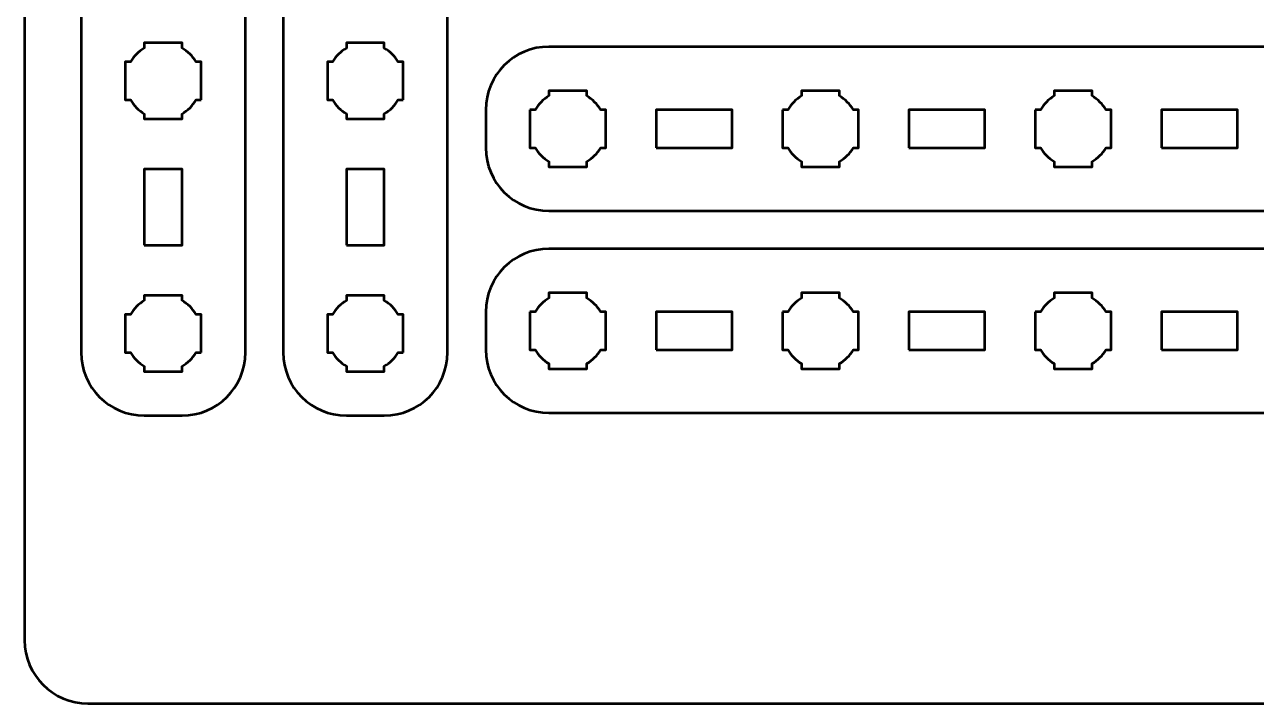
# Model space of a CAD drawing. Header units: centimetres. Extents: x -21 to 0, y -29.7 to 0.
# Drawn here: x -21 to -11.25, y -29.7 to -24.33 of the extents above; entities that cross this region are included whole.
import ezdxf

# ---------------------------------------------------------------- set-up
doc = ezdxf.new("R2010")
doc.units = ezdxf.units.CM
doc.header["$MEASUREMENT"] = 0
doc.layers.add('Layer 1', color=7, linetype='Continuous')

msp = doc.modelspace()

# ---------------------------------------------------------------- linework, layer by layer
at = {"layer": 'Layer 1', "lineweight": 53}
for points in [[(-16, -25.3), (-15.4, -25.3), (-15.4, -25), (-16, -25), (-16, -25.3)], [(-14, -25.3), (-13.4, -25.3), (-13.4, -25), (-14, -25), (-14, -25.3)], [(-12, -25.3), (-11.4, -25.3), (-11.4, -25), (-12, -25), (-12, -25.3)], [(-16, -26.9), (-15.4, -26.9), (-15.4, -26.6), (-16, -26.6), (-16, -26.9)], [(-14, -26.9), (-13.4, -26.9), (-13.4, -26.6), (-14, -26.6), (-14, -26.9)], [(-12, -26.9), (-11.4, -26.9), (-11.4, -26.6), (-12, -26.6), (-12, -26.9)]]:
    msp.add_lwpolyline(points, close=True, dxfattribs=at)
at = {"layer": 'Layer 1', "color": 1, "lineweight": 53}
msp.add_open_spline([(-21.00003, -29.19995), (-21.00003, -29.19995), (-21.00003, -5.29992), (-21.00003, -5.29992), (-21.00003, -5.29992), (-21.00003, -5.21709), (-20.93286, -5.14992), (-20.85003, -5.14992), (-20.85003, -5.14992), (-20.7672, -5.14992), (-20.70003, -5.08275), (-20.70003, -4.99992), (-20.70003, -4.99992), (-20.70003, -4.91709), (-20.7672, -4.84992), (-20.85003, -4.84992), (-20.85003, -4.84992), (-20.93286, -4.84992), (-21.00003, -4.78275), (-21.00003, -4.69992), (-21.00003, -4.69992), (-21.00003, -4.61709), (-20.93286, -4.54992), (-20.85003, -4.54992), (-20.85003, -4.54992), (-20.7672, -4.54992), (-20.70003, -4.48275), (-20.70003, -4.39992), (-20.70003, -4.39992), (-20.70003, -4.31709), (-20.7672, -4.24992), (-20.85003, -4.24992), (-20.85003, -4.24992), (-20.93286, -4.24992), (-21.00003, -4.18275), (-21.00003, -4.09992), (-21.00003, -4.09992), (-21.00003, -4.01709), (-20.93286, -3.94992), (-20.85003, -3.94992), (-20.85003, -3.94992), (-20.7672, -3.94992), (-20.70003, -3.88275), (-20.70003, -3.79992), (-20.70003, -3.79992), (-20.70003, -3.71709), (-20.7672, -3.64992), (-20.85003, -3.64992), (-20.85003, -3.64992), (-20.93286, -3.64992), (-21.00003, -3.58275), (-21.00003, -3.49992), (-21.00003, -3.49992), (-21.00003, -3.41709), (-20.93286, -3.34992), (-20.85003, -3.34992), (-20.85003, -3.34992), (-20.7672, -3.34992), (-20.70003, -3.28275), (-20.70003, -3.19992), (-20.70003, -3.19992), (-20.70003, -3.11709), (-20.7672, -3.04992), (-20.85003, -3.04992), (-20.85003, -3.04992), (-20.93286, -3.04992), (-21.00003, -2.98275), (-21.00003, -2.89992), (-21.00003, -2.89992), (-21.00003, -2.81709), (-20.93286, -2.74992), (-20.85003, -2.74992), (-20.85003, -2.74992), (-20.7672, -2.74992), (-20.70003, -2.68275), (-20.70003, -2.59992), (-20.70003, -2.59992), (-20.70003, -2.51709), (-20.7672, -2.44992), (-20.85003, -2.44992), (-20.85003, -2.44992), (-20.93286, -2.44992), (-21.00003, -2.38275), (-21.00003, -2.29992), (-21.00003, -2.29992), (-21.00003, -2.21709), (-20.93286, -2.14992), (-20.85003, -2.14992), (-20.85003, -2.14992), (-20.7672, -2.14992), (-20.70003, -2.08275), (-20.70003, -1.99992), (-20.70003, -1.99992), (-20.70003, -1.91709), (-20.7672, -1.84992), (-20.85003, -1.84992), (-20.85003, -1.84992), (-20.93286, -1.84992), (-21.00003, -1.78275), (-21.00003, -1.69992), (-21.00003, -1.69992), (-21.00003, -1.61709), (-20.93286, -1.54992), (-20.85003, -1.54992), (-20.85003, -1.54992), (-20.7672, -1.54992), (-20.70003, -1.48275), (-20.70003, -1.39992), (-20.70003, -1.39992), (-20.70003, -1.31709), (-20.7672, -1.24992), (-20.85003, -1.24992), (-20.85003, -1.24992), (-20.93286, -1.24992), (-21.00003, -1.18275), (-21.00003, -1.09992), (-21.00003, -1.09992), (-21.00003, -1.09992), (-21.00003, -0.49992), (-21.00003, -0.49992), (-21.00003, -0.49992), (-21.00003, -0.22295), (-20.77694, 0.00004), (-20.49994, 0.00004), (-20.49994, 0.00004), (-20.49994, 0.00004), (-0.50008, 0.00004), (-0.50008, 0.00004), (-0.50008, 0.00004), (-0.22294, 0.00004), (0.00002, -0.22295), (0.00002, -0.49992), (0.00002, -0.49992), (0.00002, -0.49992), (0.00002, -29.19995), (0.00002, -29.19995), (0.00002, -29.19995), (0.00002, -29.47695), (-0.22294, -29.70004), (-0.50008, -29.70004), (-0.50008, -29.70004), (-0.50008, -29.70004), (-20.49994, -29.70004), (-20.49994, -29.70004), (-20.49994, -29.70004), (-20.77694, -29.70004), (-21.00003, -29.47695), (-21.00003, -29.19995)], degree=3, knots=[0, 0, 0, 0, 0.027027, 0.027027, 0.027027, 0.027027, 0.0540541, 0.0540541, 0.0540541, 0.0540541, 0.0810811, 0.0810811, 0.0810811, 0.0810811, 0.1081081, 0.1081081, 0.1081081, 0.1081081, 0.1351351, 0.1351351, 0.1351351, 0.1351351, 0.1621622, 0.1621622, 0.1621622, 0.1621622, 0.1891892, 0.1891892, 0.1891892, 0.1891892, 0.2162162, 0.2162162, 0.2162162, 0.2162162, 0.2432432, 0.2432432, 0.2432432, 0.2432432, 0.2702703, 0.2702703, 0.2702703, 0.2702703, 0.2972973, 0.2972973, 0.2972973, 0.2972973, 0.3243243, 0.3243243, 0.3243243, 0.3243243, 0.3513514, 0.3513514, 0.3513514, 0.3513514, 0.3783784, 0.3783784, 0.3783784, 0.3783784, 0.4054054, 0.4054054, 0.4054054, 0.4054054, 0.4324324, 0.4324324, 0.4324324, 0.4324324, 0.4594595, 0.4594595, 0.4594595, 0.4594595, 0.4864865, 0.4864865, 0.4864865, 0.4864865, 0.5135135, 0.5135135, 0.5135135, 0.5135135, 0.5405405, 0.5405405, 0.5405405, 0.5405405, 0.5675676, 0.5675676, 0.5675676, 0.5675676, 0.5945946, 0.5945946, 0.5945946, 0.5945946, 0.6216216, 0.6216216, 0.6216216, 0.6216216, 0.6486486, 0.6486486, 0.6486486, 0.6486486, 0.6756757, 0.6756757, 0.6756757, 0.6756757, 0.7027027, 0.7027027, 0.7027027, 0.7027027, 0.7297297, 0.7297297, 0.7297297, 0.7297297, 0.7567568, 0.7567568, 0.7567568, 0.7567568, 0.7837838, 0.7837838, 0.7837838, 0.7837838, 0.8108108, 0.8108108, 0.8108108, 0.8108108, 0.8378378, 0.8378378, 0.8378378, 0.8378378, 0.8648649, 0.8648649, 0.8648649, 0.8648649, 0.8918919, 0.8918919, 0.8918919, 0.8918919, 0.9189189, 0.9189189, 0.9189189, 0.9189189, 0.9459459, 0.9459459, 0.9459459, 0.9459459, 0.972973, 0.972973, 0.972973, 0.972973, 1, 1, 1, 1], dxfattribs=at)
at = {"layer": 'Layer 1', "color": 3, "lineweight": 53}
for points in [[(-20.55301, -26.92062), (-20.55301, -26.92062), (-20.55301, -16.62064), (-20.55301, -16.62064), (-20.55301, -16.62064), (-20.55301, -16.34364), (-20.32992, -16.12068), (-20.05292, -16.12068), (-20.05292, -16.12068), (-20.05292, -16.12068), (-19.75291, -16.12068), (-19.75291, -16.12068), (-19.75291, -16.12068), (-19.47595, -16.12068), (-19.25299, -16.34364), (-19.25299, -16.62064), (-19.25299, -16.62064), (-19.25299, -16.62064), (-19.25299, -26.92062), (-19.25299, -26.92062), (-19.25299, -26.92062), (-19.25299, -27.19762), (-19.47595, -27.42072), (-19.75291, -27.42072), (-19.75291, -27.42072), (-19.75291, -27.42072), (-20.05292, -27.42072), (-20.05292, -27.42072), (-20.05292, -27.42072), (-20.32992, -27.42072), (-20.55301, -27.19762), (-20.55301, -26.92062)], [(-18.95301, -26.92062), (-18.95301, -26.92062), (-18.95301, -16.62064), (-18.95301, -16.62064), (-18.95301, -16.62064), (-18.95301, -16.34364), (-18.72992, -16.12068), (-18.45292, -16.12068), (-18.45292, -16.12068), (-18.45292, -16.12068), (-18.15291, -16.12068), (-18.15291, -16.12068), (-18.15291, -16.12068), (-17.87595, -16.12068), (-17.65299, -16.34364), (-17.65299, -16.62064), (-17.65299, -16.62064), (-17.65299, -16.62064), (-17.65299, -26.92062), (-17.65299, -26.92062), (-17.65299, -26.92062), (-17.65299, -27.19762), (-17.87595, -27.42072), (-18.15291, -27.42072), (-18.15291, -27.42072), (-18.15291, -27.42072), (-18.45292, -27.42072), (-18.45292, -27.42072), (-18.45292, -27.42072), (-18.72992, -27.42072), (-18.95301, -27.19762), (-18.95301, -26.92062)], [(-17.35, -25.3), (-17.35, -25.3), (-17.35, -25), (-17.35, -25), (-17.35, -25), (-17.35, -24.72391), (-17.12609, -24.5), (-16.85, -24.5), (-16.85, -24.5), (-16.85, -24.5), (-4.55, -24.5), (-4.55, -24.5), (-4.55, -24.5), (-4.27391, -24.5), (-4.05, -24.72391), (-4.05, -25), (-4.05, -25), (-4.05, -25), (-4.05, -25.3), (-4.05, -25.3), (-4.05, -25.3), (-4.05, -25.57609), (-4.27391, -25.8), (-4.55, -25.8), (-4.55, -25.8), (-4.55, -25.8), (-16.85, -25.8), (-16.85, -25.8), (-16.85, -25.8), (-17.12609, -25.8), (-17.35, -25.57609), (-17.35, -25.3)], [(-17.35, -26.9), (-17.35, -26.9), (-17.35, -26.6), (-17.35, -26.6), (-17.35, -26.6), (-17.35, -26.32391), (-17.12609, -26.1), (-16.85, -26.1), (-16.85, -26.1), (-16.85, -26.1), (-4.55, -26.1), (-4.55, -26.1), (-4.55, -26.1), (-4.27391, -26.1), (-4.05, -26.32391), (-4.05, -26.6), (-4.05, -26.6), (-4.05, -26.6), (-4.05, -26.9), (-4.05, -26.9), (-4.05, -26.9), (-4.05, -27.17609), (-4.27391, -27.4), (-4.55, -27.4), (-4.55, -27.4), (-4.55, -27.4), (-16.85, -27.4), (-16.85, -27.4), (-16.85, -27.4), (-17.12609, -27.4), (-17.35, -27.17609), (-17.35, -26.9)]]:
    msp.add_open_spline(points, degree=3, knots=[0, 0, 0, 0, 0.125, 0.125, 0.125, 0.125, 0.25, 0.25, 0.25, 0.25, 0.375, 0.375, 0.375, 0.375, 0.5, 0.5, 0.5, 0.5, 0.625, 0.625, 0.625, 0.625, 0.75, 0.75, 0.75, 0.75, 0.875, 0.875, 0.875, 0.875, 1, 1, 1, 1], dxfattribs=at)
at = {"layer": 'Layer 1', "lineweight": 53}
for points, knots in [([(-19.60298, -24.92069), (-19.60298, -24.92069), (-19.64309, -24.92069), (-19.64309, -24.92069), (-19.64309, -24.92069), (-19.66941, -24.96616), (-19.70744, -25.00419), (-19.75291, -25.03051), (-19.75291, -25.03051), (-19.75291, -25.03051), (-19.75291, -25.07062), (-19.75291, -25.07062), (-19.75291, -25.07062), (-19.75291, -25.07062), (-19.90299, -25.07062), (-19.90299, -25.07062), (-19.90299, -25.07062), (-19.90299, -25.07062), (-20.05292, -25.07062), (-20.05292, -25.07062), (-20.05292, -25.07062), (-20.05292, -25.07062), (-20.05292, -25.03051), (-20.05292, -25.03051), (-20.05292, -25.03051), (-20.09853, -25.00419), (-20.13645, -24.96616), (-20.16277, -24.92069), (-20.16277, -24.92069), (-20.16277, -24.92069), (-20.20299, -24.92069), (-20.20299, -24.92069), (-20.20299, -24.92069), (-20.20299, -24.92069), (-20.20299, -24.77062), (-20.20299, -24.77062), (-20.20299, -24.77062), (-20.20299, -24.77062), (-20.20299, -24.62069), (-20.20299, -24.62069), (-20.20299, -24.62069), (-20.20299, -24.62069), (-20.16277, -24.62069), (-20.16277, -24.62069), (-20.16277, -24.62069), (-20.13645, -24.57521), (-20.09853, -24.53718), (-20.05292, -24.51087), (-20.05292, -24.51087), (-20.05292, -24.51087), (-20.05292, -24.47061), (-20.05292, -24.47061), (-20.05292, -24.47061), (-20.05292, -24.47061), (-19.90299, -24.47061), (-19.90299, -24.47061), (-19.90299, -24.47061), (-19.90299, -24.47061), (-19.75291, -24.47061), (-19.75291, -24.47061), (-19.75291, -24.47061), (-19.75291, -24.47061), (-19.75291, -24.51087), (-19.75291, -24.51087), (-19.75291, -24.51087), (-19.70744, -24.53718), (-19.66941, -24.57521), (-19.64309, -24.62069), (-19.64309, -24.62069), (-19.64309, -24.62069), (-19.60298, -24.62069), (-19.60298, -24.62069), (-19.60298, -24.62069), (-19.60298, -24.62069), (-19.60298, -24.77062), (-19.60298, -24.77062), (-19.60298, -24.77062), (-19.60298, -24.77062), (-19.60298, -24.92069), (-19.60298, -24.92069)], [0, 0, 0, 0, 0.05, 0.05, 0.05, 0.05, 0.1, 0.1, 0.1, 0.1, 0.15, 0.15, 0.15, 0.15, 0.2, 0.2, 0.2, 0.2, 0.25, 0.25, 0.25, 0.25, 0.3, 0.3, 0.3, 0.3, 0.35, 0.35, 0.35, 0.35, 0.4, 0.4, 0.4, 0.4, 0.45, 0.45, 0.45, 0.45, 0.5, 0.5, 0.5, 0.5, 0.55, 0.55, 0.55, 0.55, 0.6, 0.6, 0.6, 0.6, 0.65, 0.65, 0.65, 0.65, 0.7, 0.7, 0.7, 0.7, 0.75, 0.75, 0.75, 0.75, 0.8, 0.8, 0.8, 0.8, 0.85, 0.85, 0.85, 0.85, 0.9, 0.9, 0.9, 0.9, 0.95, 0.95, 0.95, 0.95, 1, 1, 1, 1]), ([(-18.00298, -24.92069), (-18.00298, -24.92069), (-18.04309, -24.92069), (-18.04309, -24.92069), (-18.04309, -24.92069), (-18.06941, -24.96616), (-18.10744, -25.00419), (-18.15291, -25.03051), (-18.15291, -25.03051), (-18.15291, -25.03051), (-18.15291, -25.07062), (-18.15291, -25.07062), (-18.15291, -25.07062), (-18.15291, -25.07062), (-18.30299, -25.07062), (-18.30299, -25.07062), (-18.30299, -25.07062), (-18.30299, -25.07062), (-18.45292, -25.07062), (-18.45292, -25.07062), (-18.45292, -25.07062), (-18.45292, -25.07062), (-18.45292, -25.03051), (-18.45292, -25.03051), (-18.45292, -25.03051), (-18.49853, -25.00419), (-18.53645, -24.96616), (-18.56277, -24.92069), (-18.56277, -24.92069), (-18.56277, -24.92069), (-18.60299, -24.92069), (-18.60299, -24.92069), (-18.60299, -24.92069), (-18.60299, -24.92069), (-18.60299, -24.77062), (-18.60299, -24.77062), (-18.60299, -24.77062), (-18.60299, -24.77062), (-18.60299, -24.62069), (-18.60299, -24.62069), (-18.60299, -24.62069), (-18.60299, -24.62069), (-18.56277, -24.62069), (-18.56277, -24.62069), (-18.56277, -24.62069), (-18.53645, -24.57521), (-18.49853, -24.53718), (-18.45292, -24.51087), (-18.45292, -24.51087), (-18.45292, -24.51087), (-18.45292, -24.47061), (-18.45292, -24.47061), (-18.45292, -24.47061), (-18.45292, -24.47061), (-18.30299, -24.47061), (-18.30299, -24.47061), (-18.30299, -24.47061), (-18.30299, -24.47061), (-18.15291, -24.47061), (-18.15291, -24.47061), (-18.15291, -24.47061), (-18.15291, -24.47061), (-18.15291, -24.51087), (-18.15291, -24.51087), (-18.15291, -24.51087), (-18.10744, -24.53718), (-18.06941, -24.57521), (-18.04309, -24.62069), (-18.04309, -24.62069), (-18.04309, -24.62069), (-18.00298, -24.62069), (-18.00298, -24.62069), (-18.00298, -24.62069), (-18.00298, -24.62069), (-18.00298, -24.77062), (-18.00298, -24.77062), (-18.00298, -24.77062), (-18.00298, -24.77062), (-18.00298, -24.92069), (-18.00298, -24.92069)], [0, 0, 0, 0, 0.05, 0.05, 0.05, 0.05, 0.1, 0.1, 0.1, 0.1, 0.15, 0.15, 0.15, 0.15, 0.2, 0.2, 0.2, 0.2, 0.25, 0.25, 0.25, 0.25, 0.3, 0.3, 0.3, 0.3, 0.35, 0.35, 0.35, 0.35, 0.4, 0.4, 0.4, 0.4, 0.45, 0.45, 0.45, 0.45, 0.5, 0.5, 0.5, 0.5, 0.55, 0.55, 0.55, 0.55, 0.6, 0.6, 0.6, 0.6, 0.65, 0.65, 0.65, 0.65, 0.7, 0.7, 0.7, 0.7, 0.75, 0.75, 0.75, 0.75, 0.8, 0.8, 0.8, 0.8, 0.85, 0.85, 0.85, 0.85, 0.9, 0.9, 0.9, 0.9, 0.95, 0.95, 0.95, 0.95, 1, 1, 1, 1]), ([(-17, -25), (-17, -25), (-16.95985, -25), (-16.95985, -25), (-16.95985, -25), (-16.9335, -24.95447), (-16.89553, -24.9165), (-16.85, -24.89015), (-16.85, -24.89015), (-16.85, -24.89015), (-16.85, -24.85), (-16.85, -24.85), (-16.85, -24.85), (-16.85, -24.85), (-16.7, -24.85), (-16.7, -24.85), (-16.7, -24.85), (-16.7, -24.85), (-16.55, -24.85), (-16.55, -24.85), (-16.55, -24.85), (-16.55, -24.85), (-16.55, -24.89015), (-16.55, -24.89015), (-16.55, -24.89015), (-16.50447, -24.9165), (-16.4665, -24.95447), (-16.44015, -25), (-16.44015, -25), (-16.44015, -25), (-16.4, -25), (-16.4, -25), (-16.4, -25), (-16.4, -25), (-16.4, -25.15), (-16.4, -25.15), (-16.4, -25.15), (-16.4, -25.15), (-16.4, -25.3), (-16.4, -25.3), (-16.4, -25.3), (-16.4, -25.3), (-16.44015, -25.3), (-16.44015, -25.3), (-16.44015, -25.3), (-16.4665, -25.34553), (-16.50447, -25.3835), (-16.55, -25.40985), (-16.55, -25.40985), (-16.55, -25.40985), (-16.55, -25.45), (-16.55, -25.45), (-16.55, -25.45), (-16.55, -25.45), (-16.7, -25.45), (-16.7, -25.45), (-16.7, -25.45), (-16.7, -25.45), (-16.85, -25.45), (-16.85, -25.45), (-16.85, -25.45), (-16.85, -25.45), (-16.85, -25.40985), (-16.85, -25.40985), (-16.85, -25.40985), (-16.89553, -25.3835), (-16.9335, -25.34553), (-16.95985, -25.3), (-16.95985, -25.3), (-16.95985, -25.3), (-17, -25.3), (-17, -25.3), (-17, -25.3), (-17, -25.3), (-17, -25.15), (-17, -25.15), (-17, -25.15), (-17, -25.15), (-17, -25), (-17, -25)], [0, 0, 0, 0, 0.05, 0.05, 0.05, 0.05, 0.1, 0.1, 0.1, 0.1, 0.15, 0.15, 0.15, 0.15, 0.2, 0.2, 0.2, 0.2, 0.25, 0.25, 0.25, 0.25, 0.3, 0.3, 0.3, 0.3, 0.35, 0.35, 0.35, 0.35, 0.4, 0.4, 0.4, 0.4, 0.45, 0.45, 0.45, 0.45, 0.5, 0.5, 0.5, 0.5, 0.55, 0.55, 0.55, 0.55, 0.6, 0.6, 0.6, 0.6, 0.65, 0.65, 0.65, 0.65, 0.7, 0.7, 0.7, 0.7, 0.75, 0.75, 0.75, 0.75, 0.8, 0.8, 0.8, 0.8, 0.85, 0.85, 0.85, 0.85, 0.9, 0.9, 0.9, 0.9, 0.95, 0.95, 0.95, 0.95, 1, 1, 1, 1]), ([(-15, -25), (-15, -25), (-14.95985, -25), (-14.95985, -25), (-14.95985, -25), (-14.9335, -24.95447), (-14.89553, -24.9165), (-14.85, -24.89015), (-14.85, -24.89015), (-14.85, -24.89015), (-14.85, -24.85), (-14.85, -24.85), (-14.85, -24.85), (-14.85, -24.85), (-14.7, -24.85), (-14.7, -24.85), (-14.7, -24.85), (-14.7, -24.85), (-14.55, -24.85), (-14.55, -24.85), (-14.55, -24.85), (-14.55, -24.85), (-14.55, -24.89015), (-14.55, -24.89015), (-14.55, -24.89015), (-14.50447, -24.9165), (-14.4665, -24.95447), (-14.44015, -25), (-14.44015, -25), (-14.44015, -25), (-14.4, -25), (-14.4, -25), (-14.4, -25), (-14.4, -25), (-14.4, -25.15), (-14.4, -25.15), (-14.4, -25.15), (-14.4, -25.15), (-14.4, -25.3), (-14.4, -25.3), (-14.4, -25.3), (-14.4, -25.3), (-14.44015, -25.3), (-14.44015, -25.3), (-14.44015, -25.3), (-14.4665, -25.34553), (-14.50447, -25.3835), (-14.55, -25.40985), (-14.55, -25.40985), (-14.55, -25.40985), (-14.55, -25.45), (-14.55, -25.45), (-14.55, -25.45), (-14.55, -25.45), (-14.7, -25.45), (-14.7, -25.45), (-14.7, -25.45), (-14.7, -25.45), (-14.85, -25.45), (-14.85, -25.45), (-14.85, -25.45), (-14.85, -25.45), (-14.85, -25.40985), (-14.85, -25.40985), (-14.85, -25.40985), (-14.89553, -25.3835), (-14.9335, -25.34553), (-14.95985, -25.3), (-14.95985, -25.3), (-14.95985, -25.3), (-15, -25.3), (-15, -25.3), (-15, -25.3), (-15, -25.3), (-15, -25.15), (-15, -25.15), (-15, -25.15), (-15, -25.15), (-15, -25), (-15, -25)], [0, 0, 0, 0, 0.05, 0.05, 0.05, 0.05, 0.1, 0.1, 0.1, 0.1, 0.15, 0.15, 0.15, 0.15, 0.2, 0.2, 0.2, 0.2, 0.25, 0.25, 0.25, 0.25, 0.3, 0.3, 0.3, 0.3, 0.35, 0.35, 0.35, 0.35, 0.4, 0.4, 0.4, 0.4, 0.45, 0.45, 0.45, 0.45, 0.5, 0.5, 0.5, 0.5, 0.55, 0.55, 0.55, 0.55, 0.6, 0.6, 0.6, 0.6, 0.65, 0.65, 0.65, 0.65, 0.7, 0.7, 0.7, 0.7, 0.75, 0.75, 0.75, 0.75, 0.8, 0.8, 0.8, 0.8, 0.85, 0.85, 0.85, 0.85, 0.9, 0.9, 0.9, 0.9, 0.95, 0.95, 0.95, 0.95, 1, 1, 1, 1]), ([(-13, -25), (-13, -25), (-12.95985, -25), (-12.95985, -25), (-12.95985, -25), (-12.9335, -24.95447), (-12.89553, -24.9165), (-12.85, -24.89015), (-12.85, -24.89015), (-12.85, -24.89015), (-12.85, -24.85), (-12.85, -24.85), (-12.85, -24.85), (-12.85, -24.85), (-12.7, -24.85), (-12.7, -24.85), (-12.7, -24.85), (-12.7, -24.85), (-12.55, -24.85), (-12.55, -24.85), (-12.55, -24.85), (-12.55, -24.85), (-12.55, -24.89015), (-12.55, -24.89015), (-12.55, -24.89015), (-12.50447, -24.9165), (-12.4665, -24.95447), (-12.44015, -25), (-12.44015, -25), (-12.44015, -25), (-12.4, -25), (-12.4, -25), (-12.4, -25), (-12.4, -25), (-12.4, -25.15), (-12.4, -25.15), (-12.4, -25.15), (-12.4, -25.15), (-12.4, -25.3), (-12.4, -25.3), (-12.4, -25.3), (-12.4, -25.3), (-12.44015, -25.3), (-12.44015, -25.3), (-12.44015, -25.3), (-12.4665, -25.34553), (-12.50447, -25.3835), (-12.55, -25.40985), (-12.55, -25.40985), (-12.55, -25.40985), (-12.55, -25.45), (-12.55, -25.45), (-12.55, -25.45), (-12.55, -25.45), (-12.7, -25.45), (-12.7, -25.45), (-12.7, -25.45), (-12.7, -25.45), (-12.85, -25.45), (-12.85, -25.45), (-12.85, -25.45), (-12.85, -25.45), (-12.85, -25.40985), (-12.85, -25.40985), (-12.85, -25.40985), (-12.89553, -25.3835), (-12.9335, -25.34553), (-12.95985, -25.3), (-12.95985, -25.3), (-12.95985, -25.3), (-13, -25.3), (-13, -25.3), (-13, -25.3), (-13, -25.3), (-13, -25.15), (-13, -25.15), (-13, -25.15), (-13, -25.15), (-13, -25), (-13, -25)], [0, 0, 0, 0, 0.05, 0.05, 0.05, 0.05, 0.1, 0.1, 0.1, 0.1, 0.15, 0.15, 0.15, 0.15, 0.2, 0.2, 0.2, 0.2, 0.25, 0.25, 0.25, 0.25, 0.3, 0.3, 0.3, 0.3, 0.35, 0.35, 0.35, 0.35, 0.4, 0.4, 0.4, 0.4, 0.45, 0.45, 0.45, 0.45, 0.5, 0.5, 0.5, 0.5, 0.55, 0.55, 0.55, 0.55, 0.6, 0.6, 0.6, 0.6, 0.65, 0.65, 0.65, 0.65, 0.7, 0.7, 0.7, 0.7, 0.75, 0.75, 0.75, 0.75, 0.8, 0.8, 0.8, 0.8, 0.85, 0.85, 0.85, 0.85, 0.9, 0.9, 0.9, 0.9, 0.95, 0.95, 0.95, 0.95, 1, 1, 1, 1]), ([(-20.05292, -26.07067), (-20.05292, -26.07067), (-20.05292, -25.47067), (-20.05292, -25.47067), (-20.05292, -25.47067), (-20.05292, -25.47067), (-19.75291, -25.47067), (-19.75291, -25.47067), (-19.75291, -25.47067), (-19.75291, -25.47067), (-19.75291, -26.07067), (-19.75291, -26.07067), (-19.75291, -26.07067), (-19.75291, -26.07067), (-20.05292, -26.07067), (-20.05292, -26.07067)], [0, 0, 0, 0, 0.25, 0.25, 0.25, 0.25, 0.5, 0.5, 0.5, 0.5, 0.75, 0.75, 0.75, 0.75, 1, 1, 1, 1]), ([(-18.45292, -26.07067), (-18.45292, -26.07067), (-18.45292, -25.47067), (-18.45292, -25.47067), (-18.45292, -25.47067), (-18.45292, -25.47067), (-18.15291, -25.47067), (-18.15291, -25.47067), (-18.15291, -25.47067), (-18.15291, -25.47067), (-18.15291, -26.07067), (-18.15291, -26.07067), (-18.15291, -26.07067), (-18.15291, -26.07067), (-18.45292, -26.07067), (-18.45292, -26.07067)], [0, 0, 0, 0, 0.25, 0.25, 0.25, 0.25, 0.5, 0.5, 0.5, 0.5, 0.75, 0.75, 0.75, 0.75, 1, 1, 1, 1]), ([(-19.60298, -26.92062), (-19.60298, -26.92062), (-19.64309, -26.92062), (-19.64309, -26.92062), (-19.64309, -26.92062), (-19.66941, -26.96623), (-19.70744, -27.00416), (-19.75291, -27.03048), (-19.75291, -27.03048), (-19.75291, -27.03048), (-19.75291, -27.07069), (-19.75291, -27.07069), (-19.75291, -27.07069), (-19.75291, -27.07069), (-19.90299, -27.07069), (-19.90299, -27.07069), (-19.90299, -27.07069), (-19.90299, -27.07069), (-20.05292, -27.07069), (-20.05292, -27.07069), (-20.05292, -27.07069), (-20.05292, -27.07069), (-20.05292, -27.03048), (-20.05292, -27.03048), (-20.05292, -27.03048), (-20.09853, -27.00416), (-20.13645, -26.96623), (-20.16277, -26.92062), (-20.16277, -26.92062), (-20.16277, -26.92062), (-20.20299, -26.92062), (-20.20299, -26.92062), (-20.20299, -26.92062), (-20.20299, -26.92062), (-20.20299, -26.77069), (-20.20299, -26.77069), (-20.20299, -26.77069), (-20.20299, -26.77069), (-20.20299, -26.62062), (-20.20299, -26.62062), (-20.20299, -26.62062), (-20.20299, -26.62062), (-20.16277, -26.62062), (-20.16277, -26.62062), (-20.16277, -26.62062), (-20.13645, -26.57515), (-20.09853, -26.53712), (-20.05292, -26.5108), (-20.05292, -26.5108), (-20.05292, -26.5108), (-20.05292, -26.47069), (-20.05292, -26.47069), (-20.05292, -26.47069), (-20.05292, -26.47069), (-19.90299, -26.47069), (-19.90299, -26.47069), (-19.90299, -26.47069), (-19.90299, -26.47069), (-19.75291, -26.47069), (-19.75291, -26.47069), (-19.75291, -26.47069), (-19.75291, -26.47069), (-19.75291, -26.5108), (-19.75291, -26.5108), (-19.75291, -26.5108), (-19.70744, -26.53712), (-19.66941, -26.57515), (-19.64309, -26.62062), (-19.64309, -26.62062), (-19.64309, -26.62062), (-19.60298, -26.62062), (-19.60298, -26.62062), (-19.60298, -26.62062), (-19.60298, -26.62062), (-19.60298, -26.77069), (-19.60298, -26.77069), (-19.60298, -26.77069), (-19.60298, -26.77069), (-19.60298, -26.92062), (-19.60298, -26.92062)], [0, 0, 0, 0, 0.05, 0.05, 0.05, 0.05, 0.1, 0.1, 0.1, 0.1, 0.15, 0.15, 0.15, 0.15, 0.2, 0.2, 0.2, 0.2, 0.25, 0.25, 0.25, 0.25, 0.3, 0.3, 0.3, 0.3, 0.35, 0.35, 0.35, 0.35, 0.4, 0.4, 0.4, 0.4, 0.45, 0.45, 0.45, 0.45, 0.5, 0.5, 0.5, 0.5, 0.55, 0.55, 0.55, 0.55, 0.6, 0.6, 0.6, 0.6, 0.65, 0.65, 0.65, 0.65, 0.7, 0.7, 0.7, 0.7, 0.75, 0.75, 0.75, 0.75, 0.8, 0.8, 0.8, 0.8, 0.85, 0.85, 0.85, 0.85, 0.9, 0.9, 0.9, 0.9, 0.95, 0.95, 0.95, 0.95, 1, 1, 1, 1]), ([(-18.00298, -26.92062), (-18.00298, -26.92062), (-18.04309, -26.92062), (-18.04309, -26.92062), (-18.04309, -26.92062), (-18.06941, -26.96623), (-18.10744, -27.00416), (-18.15291, -27.03048), (-18.15291, -27.03048), (-18.15291, -27.03048), (-18.15291, -27.07069), (-18.15291, -27.07069), (-18.15291, -27.07069), (-18.15291, -27.07069), (-18.30299, -27.07069), (-18.30299, -27.07069), (-18.30299, -27.07069), (-18.30299, -27.07069), (-18.45292, -27.07069), (-18.45292, -27.07069), (-18.45292, -27.07069), (-18.45292, -27.07069), (-18.45292, -27.03048), (-18.45292, -27.03048), (-18.45292, -27.03048), (-18.49853, -27.00416), (-18.53645, -26.96623), (-18.56277, -26.92062), (-18.56277, -26.92062), (-18.56277, -26.92062), (-18.60299, -26.92062), (-18.60299, -26.92062), (-18.60299, -26.92062), (-18.60299, -26.92062), (-18.60299, -26.77069), (-18.60299, -26.77069), (-18.60299, -26.77069), (-18.60299, -26.77069), (-18.60299, -26.62062), (-18.60299, -26.62062), (-18.60299, -26.62062), (-18.60299, -26.62062), (-18.56277, -26.62062), (-18.56277, -26.62062), (-18.56277, -26.62062), (-18.53645, -26.57515), (-18.49853, -26.53712), (-18.45292, -26.5108), (-18.45292, -26.5108), (-18.45292, -26.5108), (-18.45292, -26.47069), (-18.45292, -26.47069), (-18.45292, -26.47069), (-18.45292, -26.47069), (-18.30299, -26.47069), (-18.30299, -26.47069), (-18.30299, -26.47069), (-18.30299, -26.47069), (-18.15291, -26.47069), (-18.15291, -26.47069), (-18.15291, -26.47069), (-18.15291, -26.47069), (-18.15291, -26.5108), (-18.15291, -26.5108), (-18.15291, -26.5108), (-18.10744, -26.53712), (-18.06941, -26.57515), (-18.04309, -26.62062), (-18.04309, -26.62062), (-18.04309, -26.62062), (-18.00298, -26.62062), (-18.00298, -26.62062), (-18.00298, -26.62062), (-18.00298, -26.62062), (-18.00298, -26.77069), (-18.00298, -26.77069), (-18.00298, -26.77069), (-18.00298, -26.77069), (-18.00298, -26.92062), (-18.00298, -26.92062)], [0, 0, 0, 0, 0.05, 0.05, 0.05, 0.05, 0.1, 0.1, 0.1, 0.1, 0.15, 0.15, 0.15, 0.15, 0.2, 0.2, 0.2, 0.2, 0.25, 0.25, 0.25, 0.25, 0.3, 0.3, 0.3, 0.3, 0.35, 0.35, 0.35, 0.35, 0.4, 0.4, 0.4, 0.4, 0.45, 0.45, 0.45, 0.45, 0.5, 0.5, 0.5, 0.5, 0.55, 0.55, 0.55, 0.55, 0.6, 0.6, 0.6, 0.6, 0.65, 0.65, 0.65, 0.65, 0.7, 0.7, 0.7, 0.7, 0.75, 0.75, 0.75, 0.75, 0.8, 0.8, 0.8, 0.8, 0.85, 0.85, 0.85, 0.85, 0.9, 0.9, 0.9, 0.9, 0.95, 0.95, 0.95, 0.95, 1, 1, 1, 1]), ([(-17, -26.6), (-17, -26.6), (-16.95985, -26.6), (-16.95985, -26.6), (-16.95985, -26.6), (-16.9335, -26.55447), (-16.89553, -26.5165), (-16.85, -26.49015), (-16.85, -26.49015), (-16.85, -26.49015), (-16.85, -26.45), (-16.85, -26.45), (-16.85, -26.45), (-16.85, -26.45), (-16.7, -26.45), (-16.7, -26.45), (-16.7, -26.45), (-16.7, -26.45), (-16.55, -26.45), (-16.55, -26.45), (-16.55, -26.45), (-16.55, -26.45), (-16.55, -26.49015), (-16.55, -26.49015), (-16.55, -26.49015), (-16.50447, -26.5165), (-16.4665, -26.55447), (-16.44015, -26.6), (-16.44015, -26.6), (-16.44015, -26.6), (-16.4, -26.6), (-16.4, -26.6), (-16.4, -26.6), (-16.4, -26.6), (-16.4, -26.75), (-16.4, -26.75), (-16.4, -26.75), (-16.4, -26.75), (-16.4, -26.9), (-16.4, -26.9), (-16.4, -26.9), (-16.4, -26.9), (-16.44015, -26.9), (-16.44015, -26.9), (-16.44015, -26.9), (-16.4665, -26.94553), (-16.50447, -26.9835), (-16.55, -27.00985), (-16.55, -27.00985), (-16.55, -27.00985), (-16.55, -27.05), (-16.55, -27.05), (-16.55, -27.05), (-16.55, -27.05), (-16.7, -27.05), (-16.7, -27.05), (-16.7, -27.05), (-16.7, -27.05), (-16.85, -27.05), (-16.85, -27.05), (-16.85, -27.05), (-16.85, -27.05), (-16.85, -27.00985), (-16.85, -27.00985), (-16.85, -27.00985), (-16.89553, -26.9835), (-16.9335, -26.94553), (-16.95985, -26.9), (-16.95985, -26.9), (-16.95985, -26.9), (-17, -26.9), (-17, -26.9), (-17, -26.9), (-17, -26.9), (-17, -26.75), (-17, -26.75), (-17, -26.75), (-17, -26.75), (-17, -26.6), (-17, -26.6)], [0, 0, 0, 0, 0.05, 0.05, 0.05, 0.05, 0.1, 0.1, 0.1, 0.1, 0.15, 0.15, 0.15, 0.15, 0.2, 0.2, 0.2, 0.2, 0.25, 0.25, 0.25, 0.25, 0.3, 0.3, 0.3, 0.3, 0.35, 0.35, 0.35, 0.35, 0.4, 0.4, 0.4, 0.4, 0.45, 0.45, 0.45, 0.45, 0.5, 0.5, 0.5, 0.5, 0.55, 0.55, 0.55, 0.55, 0.6, 0.6, 0.6, 0.6, 0.65, 0.65, 0.65, 0.65, 0.7, 0.7, 0.7, 0.7, 0.75, 0.75, 0.75, 0.75, 0.8, 0.8, 0.8, 0.8, 0.85, 0.85, 0.85, 0.85, 0.9, 0.9, 0.9, 0.9, 0.95, 0.95, 0.95, 0.95, 1, 1, 1, 1]), ([(-15, -26.6), (-15, -26.6), (-14.95985, -26.6), (-14.95985, -26.6), (-14.95985, -26.6), (-14.9335, -26.55447), (-14.89553, -26.5165), (-14.85, -26.49015), (-14.85, -26.49015), (-14.85, -26.49015), (-14.85, -26.45), (-14.85, -26.45), (-14.85, -26.45), (-14.85, -26.45), (-14.7, -26.45), (-14.7, -26.45), (-14.7, -26.45), (-14.7, -26.45), (-14.55, -26.45), (-14.55, -26.45), (-14.55, -26.45), (-14.55, -26.45), (-14.55, -26.49015), (-14.55, -26.49015), (-14.55, -26.49015), (-14.50447, -26.5165), (-14.4665, -26.55447), (-14.44015, -26.6), (-14.44015, -26.6), (-14.44015, -26.6), (-14.4, -26.6), (-14.4, -26.6), (-14.4, -26.6), (-14.4, -26.6), (-14.4, -26.75), (-14.4, -26.75), (-14.4, -26.75), (-14.4, -26.75), (-14.4, -26.9), (-14.4, -26.9), (-14.4, -26.9), (-14.4, -26.9), (-14.44015, -26.9), (-14.44015, -26.9), (-14.44015, -26.9), (-14.4665, -26.94553), (-14.50447, -26.9835), (-14.55, -27.00985), (-14.55, -27.00985), (-14.55, -27.00985), (-14.55, -27.05), (-14.55, -27.05), (-14.55, -27.05), (-14.55, -27.05), (-14.7, -27.05), (-14.7, -27.05), (-14.7, -27.05), (-14.7, -27.05), (-14.85, -27.05), (-14.85, -27.05), (-14.85, -27.05), (-14.85, -27.05), (-14.85, -27.00985), (-14.85, -27.00985), (-14.85, -27.00985), (-14.89553, -26.9835), (-14.9335, -26.94553), (-14.95985, -26.9), (-14.95985, -26.9), (-14.95985, -26.9), (-15, -26.9), (-15, -26.9), (-15, -26.9), (-15, -26.9), (-15, -26.75), (-15, -26.75), (-15, -26.75), (-15, -26.75), (-15, -26.6), (-15, -26.6)], [0, 0, 0, 0, 0.05, 0.05, 0.05, 0.05, 0.1, 0.1, 0.1, 0.1, 0.15, 0.15, 0.15, 0.15, 0.2, 0.2, 0.2, 0.2, 0.25, 0.25, 0.25, 0.25, 0.3, 0.3, 0.3, 0.3, 0.35, 0.35, 0.35, 0.35, 0.4, 0.4, 0.4, 0.4, 0.45, 0.45, 0.45, 0.45, 0.5, 0.5, 0.5, 0.5, 0.55, 0.55, 0.55, 0.55, 0.6, 0.6, 0.6, 0.6, 0.65, 0.65, 0.65, 0.65, 0.7, 0.7, 0.7, 0.7, 0.75, 0.75, 0.75, 0.75, 0.8, 0.8, 0.8, 0.8, 0.85, 0.85, 0.85, 0.85, 0.9, 0.9, 0.9, 0.9, 0.95, 0.95, 0.95, 0.95, 1, 1, 1, 1]), ([(-13, -26.6), (-13, -26.6), (-12.95985, -26.6), (-12.95985, -26.6), (-12.95985, -26.6), (-12.9335, -26.55447), (-12.89553, -26.5165), (-12.85, -26.49015), (-12.85, -26.49015), (-12.85, -26.49015), (-12.85, -26.45), (-12.85, -26.45), (-12.85, -26.45), (-12.85, -26.45), (-12.7, -26.45), (-12.7, -26.45), (-12.7, -26.45), (-12.7, -26.45), (-12.55, -26.45), (-12.55, -26.45), (-12.55, -26.45), (-12.55, -26.45), (-12.55, -26.49015), (-12.55, -26.49015), (-12.55, -26.49015), (-12.50447, -26.5165), (-12.4665, -26.55447), (-12.44015, -26.6), (-12.44015, -26.6), (-12.44015, -26.6), (-12.4, -26.6), (-12.4, -26.6), (-12.4, -26.6), (-12.4, -26.6), (-12.4, -26.75), (-12.4, -26.75), (-12.4, -26.75), (-12.4, -26.75), (-12.4, -26.9), (-12.4, -26.9), (-12.4, -26.9), (-12.4, -26.9), (-12.44015, -26.9), (-12.44015, -26.9), (-12.44015, -26.9), (-12.4665, -26.94553), (-12.50447, -26.9835), (-12.55, -27.00985), (-12.55, -27.00985), (-12.55, -27.00985), (-12.55, -27.05), (-12.55, -27.05), (-12.55, -27.05), (-12.55, -27.05), (-12.7, -27.05), (-12.7, -27.05), (-12.7, -27.05), (-12.7, -27.05), (-12.85, -27.05), (-12.85, -27.05), (-12.85, -27.05), (-12.85, -27.05), (-12.85, -27.00985), (-12.85, -27.00985), (-12.85, -27.00985), (-12.89553, -26.9835), (-12.9335, -26.94553), (-12.95985, -26.9), (-12.95985, -26.9), (-12.95985, -26.9), (-13, -26.9), (-13, -26.9), (-13, -26.9), (-13, -26.9), (-13, -26.75), (-13, -26.75), (-13, -26.75), (-13, -26.75), (-13, -26.6), (-13, -26.6)], [0, 0, 0, 0, 0.05, 0.05, 0.05, 0.05, 0.1, 0.1, 0.1, 0.1, 0.15, 0.15, 0.15, 0.15, 0.2, 0.2, 0.2, 0.2, 0.25, 0.25, 0.25, 0.25, 0.3, 0.3, 0.3, 0.3, 0.35, 0.35, 0.35, 0.35, 0.4, 0.4, 0.4, 0.4, 0.45, 0.45, 0.45, 0.45, 0.5, 0.5, 0.5, 0.5, 0.55, 0.55, 0.55, 0.55, 0.6, 0.6, 0.6, 0.6, 0.65, 0.65, 0.65, 0.65, 0.7, 0.7, 0.7, 0.7, 0.75, 0.75, 0.75, 0.75, 0.8, 0.8, 0.8, 0.8, 0.85, 0.85, 0.85, 0.85, 0.9, 0.9, 0.9, 0.9, 0.95, 0.95, 0.95, 0.95, 1, 1, 1, 1])]:
    msp.add_open_spline(points, degree=3, knots=knots, dxfattribs=at)

doc.saveas('drawing.dxf')
